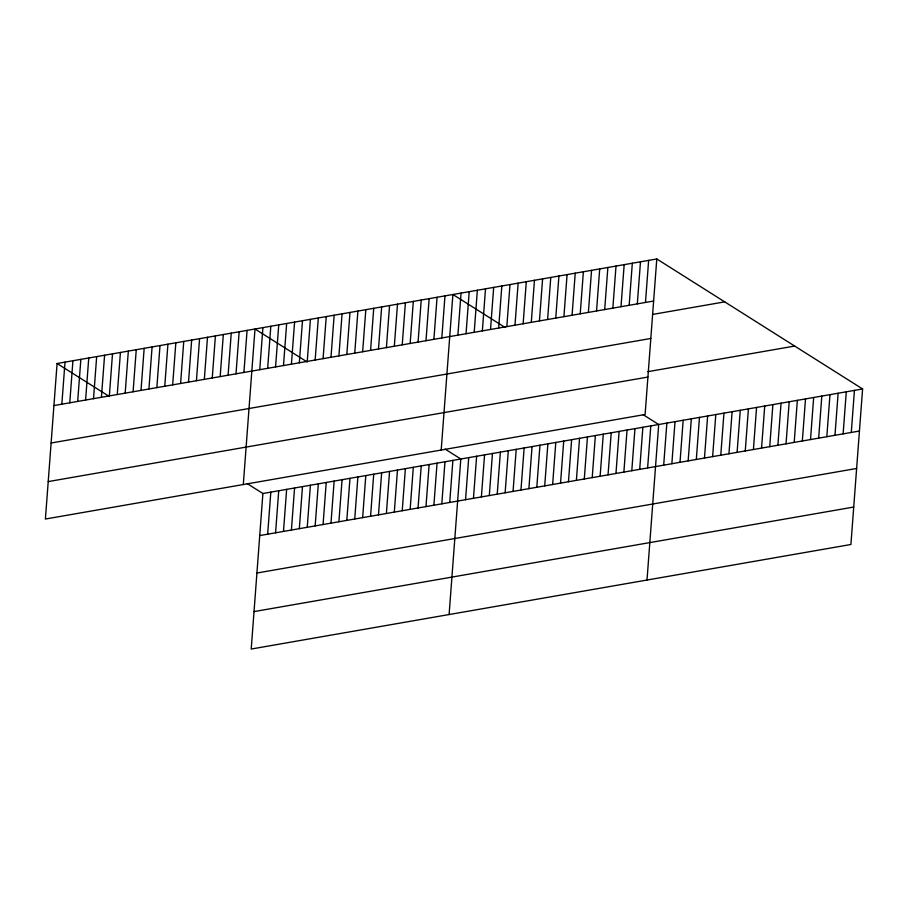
<?xml version="1.0" encoding="UTF-8"?>
<svg xmlns="http://www.w3.org/2000/svg" width="908" height="908" viewBox="0 0 908 908"><rect width="100%" height="100%" fill="white"/><g stroke="black" fill="none" stroke-linecap="round" stroke-linejoin="round"><path stroke-width="1.36" d="M57.09 363.506L45.4 519.036L645.1 414.491L656.79 258.962L57.09 363.506L109.335 396.501M61.846 404.185L65.013 362.122M69.768 402.811L72.924 360.737M77.679 401.427L80.846 359.364M85.59 400.042L88.757 357.979M93.513 398.669L96.679 356.606M101.424 397.284L104.59 355.221M109.346 395.911L112.501 353.848M117.257 394.526L120.423 352.463M125.179 393.153L128.334 351.078M133.09 391.768L136.257 349.705M141.012 390.383L144.168 348.32M148.923 389.01L152.09 346.947M156.846 387.625L160.001 345.562M164.757 386.252L167.923 344.177M172.668 384.867L175.834 342.804M180.59 383.482L183.757 341.419M188.501 382.109L191.667 340.046M196.423 380.724L199.578 338.661M204.334 379.351L207.501 337.277M212.256 377.966L215.412 335.903M220.167 376.593L223.334 334.519M228.09 375.208L231.245 333.145M236.001 373.824L239.167 331.761M243.912 372.45L247.078 330.387M243.299 484.531L255 329.002L307.233 362.008M259.745 369.692L262.911 327.618M267.667 368.308L270.822 326.244M247.226 483.612L262.9 493.509L251.21 649.038L850.91 544.494L862.6 388.964L656.79 258.962M275.578 366.923L278.745 324.86M267.656 534.199L270.822 492.125M283.5 365.549L286.656 323.486M275.567 532.814L278.733 490.751M291.411 364.165L294.578 322.102M283.489 531.43L286.644 489.367M299.334 362.791L302.489 320.717M291.4 530.056L294.567 487.993M307.245 361.407L310.411 319.344M299.322 528.672L302.478 486.609M315.155 360.033L318.322 317.959M307.233 527.298L310.4 485.224M323.078 358.649L326.244 316.586M315.155 525.914L318.311 483.851M330.989 357.264L334.155 315.201M323.066 524.54L326.233 482.466M338.911 355.891L342.066 313.827M330.977 523.156L334.144 481.092M346.822 354.506L349.989 312.443M338.9 521.771L342.066 479.708M354.744 353.133L357.9 311.058M346.811 520.398L349.977 478.334M362.655 351.748L365.822 309.685M354.733 519.013L357.888 476.95M370.577 350.363L373.733 308.3M362.644 517.639L365.81 475.565M378.488 348.99L381.655 306.927M370.566 516.255L373.721 474.192M386.399 347.605L389.566 305.542M378.477 514.87L381.644 472.807M394.322 346.232L397.488 304.157M386.399 513.497L389.555 471.434M402.233 344.847L405.399 302.784M394.31 512.112L397.477 470.049M410.155 343.462L413.322 301.399M402.221 510.739L405.388 468.664M418.066 342.089L421.233 300.026M410.144 509.354L413.31 467.291M425.988 340.704L429.144 298.641M418.055 507.969L421.221 465.906M433.899 339.331L437.066 297.268M425.977 506.596L429.132 464.533M441.821 337.946L444.977 295.883M433.888 505.211L437.054 463.148M441.197 450.039L452.899 294.498L505.143 327.504M441.81 503.838L444.965 461.775M457.893 335.143L461.048 293.08M449.721 502.453L452.888 460.39M466.042 333.724L469.209 291.661M449.108 614.546L460.799 459.005L445.124 449.108M474.203 332.305L477.358 290.242M465.554 499.695L468.721 457.632M482.352 330.875L485.519 288.812M473.465 498.31L476.632 456.247M490.513 329.456L493.68 287.393M481.388 496.937L484.554 454.874M498.674 328.038L501.829 285.975M489.299 495.552L492.465 453.489M506.823 326.619L509.99 284.544M497.221 494.179L500.376 452.105M514.984 325.189L518.139 283.126M505.132 492.794L508.298 450.731M523.133 323.77L526.299 281.707M513.054 491.41L516.209 449.346M531.293 322.351L534.46 280.288M520.965 490.036L524.132 447.973M539.443 320.933L542.609 278.858M528.887 488.652L532.043 446.588M547.603 319.502L550.77 277.439M536.798 487.278L539.965 445.215M555.764 318.084L558.919 276.021M544.709 485.894L547.876 443.83M563.913 316.665L567.08 274.602M552.631 484.52L555.798 442.446M572.074 315.246L575.229 273.172M560.542 483.135L563.709 441.072M580.223 313.816L583.39 271.753M568.465 481.751L571.631 439.688M588.384 312.397L591.551 270.334M576.376 480.377L579.542 438.314M596.545 310.979L599.7 268.916M584.298 478.993L587.453 436.93M604.694 309.549L607.861 267.485M592.209 477.619L595.376 435.545M600.131 476.235L603.287 434.172M612.855 308.13L616.01 266.067M608.042 474.85L611.209 432.787M621.004 306.711L624.171 264.648M615.965 473.477L619.12 431.414M629.165 305.292L632.331 263.218M623.875 472.092L627.042 430.029M637.314 303.862L640.481 261.799M631.786 470.719L634.953 428.655M645.475 302.443L648.641 260.38M639.709 469.334L642.875 427.271M647.62 467.961L650.786 425.886M647.007 580.042L658.697 424.513L643.034 414.604M663.691 465.157L666.858 423.083M671.852 463.727L675.019 421.664M680.013 462.308L683.168 420.245M688.162 460.889L691.329 418.826M696.322 459.471L699.478 417.396M704.472 458.041L707.638 415.978M712.632 456.622L715.799 414.559M720.782 455.203L723.948 413.14M728.942 453.784L732.109 411.71M737.103 452.354L740.258 410.291M745.252 450.935L748.419 408.872M753.413 449.517L756.568 407.454M761.562 448.087L764.729 406.024M769.723 446.668L772.89 404.605M777.884 445.249L781.039 403.186M786.033 443.83L789.2 401.756M794.194 442.4L797.349 400.337M802.343 440.982L805.51 398.918M810.504 439.563L813.67 397.5M818.653 438.144L821.819 396.07M826.813 436.714L829.98 394.651M834.974 435.295L838.129 393.232M843.123 433.876L846.29 391.813M851.284 432.458L854.439 390.383M53.935 405.57L653.635 301.025M652.67 314.418L724.709 301.865M51.12 443.013L650.82 338.468M647.881 371.656L794.682 346.061M48.215 481.592L647.915 377.047M262.9 493.509L862.6 388.964M259.733 535.572L859.433 431.028M256.919 573.016L856.619 468.471M254.024 611.595L853.724 507.05"/></g></svg>
